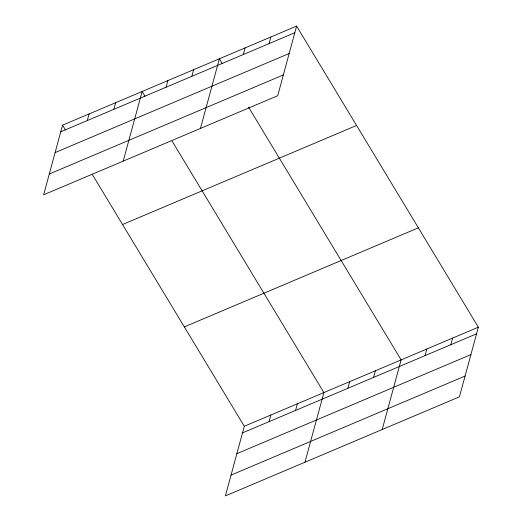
<?xml version="1.0" encoding="UTF-8"?>
<svg xmlns="http://www.w3.org/2000/svg" width="522" height="522" viewBox="0 0 522 522"><rect width="100%" height="100%" fill="white"/><g stroke="black" fill="none" stroke-linecap="round" stroke-linejoin="round"><path stroke-width="0.78" d="M62.562 125.163L43.646 194.804L277.691 95.741L296.607 26.1L62.562 125.163L65.478 129.991M87.291 120.556L89.092 113.933M113.816 109.326L115.616 102.71M123.218 161.122L142.141 91.48L145.057 96.309M166.087 87.207L167.882 80.584M191.828 76.31L193.629 69.687M200.455 128.432L219.377 58.79L222.287 63.619M243.317 54.516L245.118 47.894M269.065 43.62L270.866 36.997M92.551 174.844L244.309 426.259L225.393 495.9L459.438 396.837L478.354 327.196L296.607 26.1M269.039 421.652L270.84 415.036M295.563 410.429L297.364 403.806M304.965 462.218L323.888 392.577L172.13 141.162M347.835 388.303L349.629 381.68M373.576 377.406L375.377 370.783M382.202 429.528L401.124 359.886L248.531 107.095M425.065 355.613L426.865 348.99M450.812 344.716L452.613 338.093M60.767 131.785L294.813 32.723M55.117 152.581L289.162 53.518M49.296 174.009L283.342 74.946M122.54 224.525L356.585 125.463M184.338 326.896L418.376 227.833M244.309 426.259L478.354 327.196M242.515 432.882L476.56 333.819M236.864 453.677L470.909 354.614M231.044 475.105L465.082 376.042"/></g></svg>
